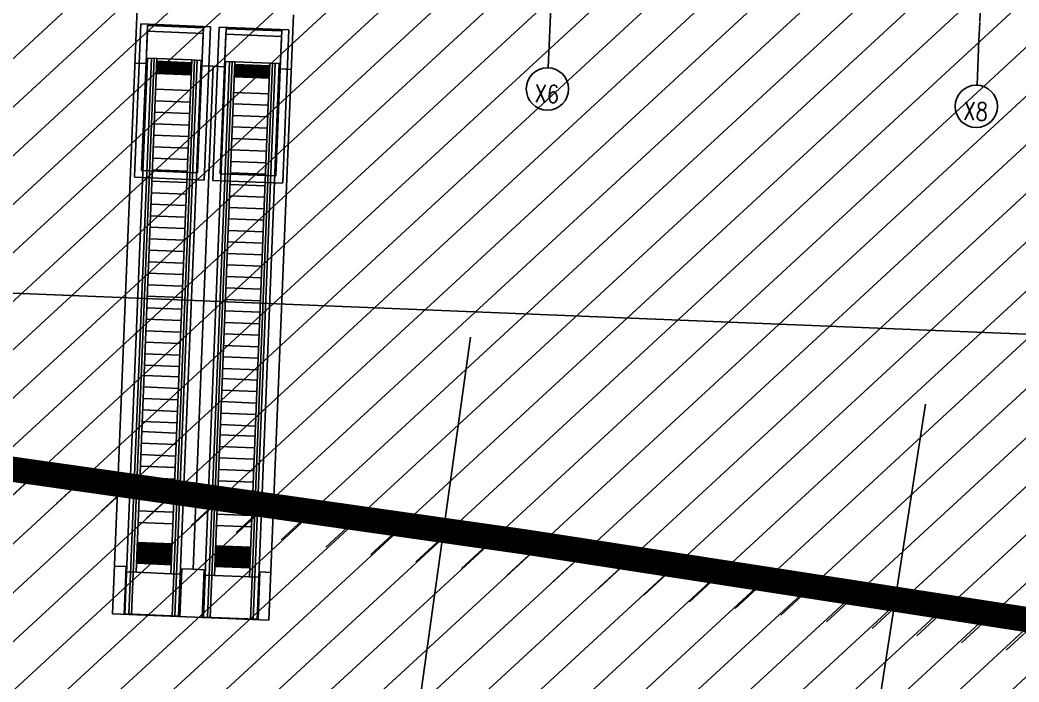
# Model space of a CAD drawing. Extents: x -678889171 to 586587, y -792238163 to 335485.
# Drawn here: x -678804152 to -678784365, y -792137811 to -792124699 of the extents above; entities that cross this region are included whole.
import ezdxf
from ezdxf.enums import TextEntityAlignment as Align

# ---------------------------------------------------------------- set-up
doc = ezdxf.new("R2010")
doc.units = 0
doc.header["$MEASUREMENT"] = 0
doc.layers.get('0').update_dxf_attribs({"color": 8})
for name, color, linetype in [('A-FLOR-PATT', 252, 'Continuous'), ('A-SITE-PATT', 252, 'Continuous'), ('A-WALL', 252, 'Continuous'), ('XR-Axis$0$A-GRID-LINE-OUT', 252, 'Continuous')]:
    doc.layers.add(name, color=color, linetype=linetype)
for name, color, linetype, lineweight in [('BASEMENT3 LAYOUT$0$A-TABL-TEXT', 252, 'Continuous', 30), ('BASEMENT3 LAYOUT$0$HATCH6', 252, 'Continuous', 15), ('BASEMENT3 LAYOUT$0$TEXT6', 252, 'Continuous', 0)]:
    doc.layers.add(name, color=color, linetype=linetype, lineweight=lineweight)
doc.styles.add('Ground floor Towers$0$$Bas01-Rname$0$EN-SC', font='swissc.ttf')
doc.styles.add('Ground floor Towers$0$$Bas01-Rname$0$EN-SCL', font='swisscl.ttf')
doc.styles.add('Ground floor Towers$0$04-Ground Floor$0$V2-lower ground$0$LEVEL  FOR LICENSE LOWER GR$0$$LG- LEVEL$0$AR-SR', font='sarb.shx')
doc.styles.add('XR-Axis$0$MEDAD-E-TEXT', font='romans.shx', dxfattribs={"width": 0.8, "height": 1.8})

# ---------------------------------------------------------------- blocks, each defined once
blk = doc.blocks.new('A$C61C61320')
at = {"layer": 'BASEMENT3 LAYOUT$0$HATCH6'}
h = blk.add_hatch(dxfattribs=at)
h.set_pattern_fill('JIS_WOOD', color=256, scale=1000, style=0)
h.set_pattern_definition([(45, (-845711.5632553247, -470537.5133829243), (-499.9999991609842, 499.9999991609843), [])])
h.paths.add_polyline_path([(-57054.4839232408, -202715.6827627594), (-61988.72938809986, -237934.2497828866), (-80426.45722685638, -233625.2072105513), (-117920.8563015934, -232159.4412755717), (-127624.8318891085, -221284.5855308848), (-127624.8318891085, -154987.425217584), (-104462.5924733605, -154589.848100547), (-93882.62928564264, -154028.8445178776), (-93529.7361727003, -176713.0896850609), (-93352.28011348587, -178273.3977080029), (-93352.28011348587, -194674.8746110406), (-91405.28890382661, -196764.3988851835), (-82930.71560722869, -197602.72102616), (-65142.08317814791, -199622.3395659931), (-55832.26724016038, -200866.3395951205)])
at = {"layer": 'BASEMENT3 LAYOUT$0$TEXT6'}
h = blk.add_hatch(dxfattribs=at)
h.set_pattern_fill('JIS_WOOD', color=256, scale=1000, style=0)
h.set_pattern_definition([(45, (-843775.3736575155, -469599.9160835323), (-499.9999991609842, 499.9999991609843), [])])
h.paths.add_polyline_path([(-48073.17453308101, -174366.9252005816), (-52827.70401773683, -137283.3745918828), (-21470.42890679266, -134427.2130430685), (-18376.25980977295, -161775.8762387046), (-18368.17453308101, -175467.8413407506), (-18518.17453308101, -176466.9552695606), (-18518.17453308101, -178386.9252005816), (-18368.17453308101, -183011.1167942794), (-18362.29752682254, -198446.5368052525), (-18168.17453308101, -202281.2411916029), (-18360.0892563893, -208926.9252005816), (-21225.79736915685, -208049.6763489796), (-45692.61271465314, -203035.1575495943), (-55544.17996463575, -201566.2036034855), (-64372.75623362488, -200382.3687026045), (-73244.07786642597, -199325.5838570178), (-82129.48166527948, -198394.9150768394), (-90383.39706973708, -197394.4851778569), (-93352.28011348587, -194591.9241360954), (-93352.28011348587, -177285.8004086108), (-93172.93907456682, -174906.1366184817), (-50378.17453308101, -174866.9252005816)])
at = {"layer": 'BASEMENT3 LAYOUT$0$A-TABL-TEXT', "const_width": 500}
blk.add_lwpolyline([(-57033.52080658916, -200660.2740008931, 0.009460145421703483), (-91405.28890382661, -196764.3988851835), (-93352.28011348587, -194674.8746110406), (-93352.28011348587, -172023.5690570949), (-93352.28011348587, -172023.5690570949), (-93787.99629907659, -151856.5045970205)], format="xyb", dxfattribs=at)
at = {"layer": 'BASEMENT3 LAYOUT$0$HATCH6'}
for points in [[(-56182.62965816143, -202983.40351943), (-61193.42310835095, -237994.1969192784), (-80426.45722685638, -233662.5050700729), (-117920.8563015934, -232196.7391350933), (-127624.8318891085, -221321.8833904064), (-127624.8318891085, -155024.7230771056), (-104462.5924733605, -154627.1459600686), (-93882.62928564264, -154066.1423773992), (-93361.99845258333, -178187.9478082885), (-93352.28011348587, -179178.229467513), (-93494.76352696051, -194320.7128558172), (-91405.28890382661, -196764.3988851835), (-82961.84863941744, -197787.7979447818), (-65211.28236189531, -199613.7986915881), (-55832.26724016038, -200866.3395951205)], [(-56182.62965816143, -202984.025088968), (-61193.42310835095, -237994.8184888165), (-80426.45722685638, -233663.1266396109), (-117920.8563015934, -232197.3607046313), (-127624.8318891085, -221322.5049599444), (-127624.8318891085, -155025.3446466436), (-104462.5924733605, -154627.7675296066), (-93882.62928564264, -154066.7639469372), (-93361.99845258333, -178188.5693778265), (-93352.28011348587, -179178.851037051), (-93494.76352696051, -194321.3344253552), (-91405.28890382661, -196765.0204547216), (-82961.84863941744, -197788.4195143199), (-65211.28236189531, -199614.4202611261), (-55832.26724016038, -200866.9611646585)]]:
    blk.add_lwpolyline(points, close=True, dxfattribs=at)
blk = doc.blocks.new('2')
at = {"layer": 'BASEMENT3 LAYOUT$0$A-TABL-TEXT', "const_width": 500}
blk.add_lwpolyline([(60887.3354950042, 31537.0867037382, 0.009460145421703483), (26515.56739776675, 35432.96181944781), (24568.57618810749, 37522.48609359076), (24568.57618810749, 60173.79164753645), (24568.57618810749, 60173.79164753645), (24132.86000251677, 80340.85610761086)], format="xyb", dxfattribs=at)
blk = doc.blocks.new('*U183')
blk.add_circle((0, 0), 4.2)
at = {"layer": 'XR-Axis$0$A-GRID-LINE-OUT'}
blk.add_line((-8.450062914116737e-16, 13.2), (2.571758278209441e-16, 4.2), dxfattribs=at)
at = {"style": 'XR-Axis$0$MEDAD-E-TEXT', "width": 0.8, "flags": 4}
for height, p in [(1.799999999999999, (-0.0692522248746208, 2.544295698152595)), (3.5, (-0.0692522248746208, -0.97607523254144))]:
    blk.add_attdef('00', text='', height=height, dxfattribs=at).set_placement(p, align=Align.MIDDLE_CENTER)
blk = doc.blocks.new('GR')
at = {"layer": 'A-FLOR-PATT'}
for p, q in [((16455, 89935), (16455, 60105)), ((7954.999999999825, 60090.00000000077), (7954.999999999825, 59730.00000000082)), ((16454.99999999983, 60090.00000000077), (16454.99999999983, 59730.00000000082)), ((-230.6112723281403, 47689.02495848761), (-230.6112723281403, 59689.02495848761)), ((2869.388727671861, 59689.02495848761), (2869.388727671861, 47689.02495848761)), ((-147.8893422138874, 59386.73867172818), (-149.8630090858883, 56360.75707226353)), ((1233.837415532671, 59385.83745397833), (-147.8893422138874, 59386.73867172818)), ((-9.73018470515035, 59365.92264858737), (-10.22585446712878, 58605.97293182714)), ((1095.651221492095, 59365.2016743875), (-9.73018470515035, 59365.92264858737)), ((1095.155551730116, 58605.25195762728), (1095.651221492095, 59365.2016743875)), ((1231.854736483805, 56346.03858693635), (1233.837415532671, 59385.83745397833)), ((1406.730825642499, 59385.83278098973), (2788.457630086788, 59386.65930770917)), ((1408.549184424401, 56346.03381121279), (1406.730825642499, 59385.83278098973)), ((1544.915903987391, 59365.18953159538), (2650.297347542823, 59365.85075297092)), ((1545.370493682628, 58605.23978915145), (1544.915903987391, 59365.18953159538)), ((2650.297347542823, 59365.85075297092), (2650.75193723806, 58605.90101052693)), ((2788.457630086788, 59386.65930770917), (2790.267723602131, 56360.67760597647)), ((-9.806788213659956, 59248.47587417936), (-11.60922371334436, 56485.0223586863)), ((1095.574617983586, 59247.7548999795), (-9.806788213659956, 59248.47587417936)), ((1074.920814036975, 59358.3065588653), (10.99121057248271, 59359.00049653239)), ((1093.772182483903, 56484.30138448643), (1095.574617983586, 59247.7548999795)), ((1544.986158758313, 59247.7427532181), (2650.367602313745, 59248.40397459363)), ((1546.639212197121, 56484.28914432952), (1544.986158758313, 59247.7427532181)), ((1565.645938687824, 59358.29329547425), (2629.575578109571, 59358.9297210479)), ((2650.367602313745, 59248.40397459363), (2652.020655752554, 56484.95036570504)), ((-10.22585446712878, 58605.97293182714), (-230.6112723281403, 58606.11667605843)), ((10.5694406650457, 58712.35237390675), (197.1025529613471, 58712.23070951017)), ((15.29148997775042, 58712.3492939963), (16.53667031708778, 47689.41687553167)), ((91.97732503229918, 58712.29927641107), (93.22250537164109, 47689.36685794655)), ((148.4915756815644, 47689.33080923656), (147.2463953422223, 58712.26322770098)), ((887.8834704100805, 58585.3521023021), (197.0200915369496, 58585.80271117634)), ((887.899241721238, 58609.53232056298), (197.0358628474858, 58609.98292943743)), ((887.9150130314487, 58633.71253882279), (197.0516341586435, 58634.16314769829)), ((887.9307843419839, 58657.89275708387), (197.0674054688541, 58658.34336595811)), ((887.9659318344775, 58711.78010063595), (197.1025529613471, 58712.23070951017)), ((201.8246022735536, 58712.22762959974), (203.6177230048972, 48529.38507984578)), ((1074.49904413016, 58711.65843623949), (887.9659318344775, 58711.78010063595)), ((892.687981146629, 58711.77702072551), (894.4811018777558, 48528.93447097029)), ((947.2661880777605, 58711.74142262434), (948.5113684168952, 47688.8090041594)), ((1003.78043872678, 47688.77295544939), (1002.53525838744, 58711.70537391426)), ((1080.466273781049, 47688.72293786431), (1079.221093439363, 58711.65535632909)), ((1315.540969590501, 58605.10821339612), (1095.155551730116, 58605.25195762728)), ((1326.988545904497, 48635.04537783259), (1320.263018902434, 58605.10513348572)), ((1326.988545904497, 48635.04537783259), (1320.263018902435, 58605.10513348572)), ((1324.985068373956, 58605.10795813962), (1545.370493682628, 58605.23978915145)), ((1573.459662982858, 47688.70961316625), (1561.310703723603, 58711.64232633999)), ((1566.032753192395, 58711.64515099394), (1752.565871792271, 58711.75673210126)), ((1650.14550062885, 47688.7554853992), (1637.996541367249, 58711.68819857305)), ((1693.265613544839, 58711.72125964188), (1705.414572806645, 47688.78854646799)), ((1747.843822320531, 58711.75390744731), (1759.490253336851, 48528.91109137536)), ((1752.565871792271, 58711.75673210126), (2443.429274014267, 58712.16999546024)), ((1752.598106334578, 58657.86938672798), (2443.461508556574, 58658.28265008696)), ((1752.612570552079, 58633.68916764967), (2443.475972773751, 58634.10243100997)), ((1752.62703476926, 58609.50894857267), (2443.490436991878, 58609.92221193184)), ((1752.641498987383, 58585.32872949455), (2443.504901209379, 58585.74199285355)), ((2438.707224542472, 58712.16717080631), (2450.353655558577, 48529.32435473565)), ((2629.962392614764, 58712.28157656774), (2443.429274014267, 58712.16999546024)), ((2505.434392579962, 47689.26710543847), (2493.285433318364, 58712.19981861184)), ((2548.554505496194, 58712.23287968073), (2560.703464757796, 47689.30016650726)), ((2625.24034314247, 58712.27875191381), (2637.389302404073, 47689.34603874019)), ((2650.75193723806, 58605.90101052693), (2871.137362547359, 58606.03284153885)), ((887.773071236061, 58416.09057447874), (196.9096923629299, 58416.54118335299)), ((887.7888425468939, 58440.27079273838), (196.9254636734654, 58440.72140161401)), ((887.8046138574293, 58464.45101099943), (196.9412349836759, 58464.9016198738)), ((887.8203851676394, 58488.63122925924), (196.9570062948339, 58489.08183813473)), ((887.8361564781745, 58512.81144752033), (196.9727776053705, 58513.2620563958)), ((887.8519277893346, 58536.9916657812), (196.9885489155813, 58537.44227465562)), ((887.8676990995442, 58561.17188404102), (197.0043202267393, 58561.6224929165)), ((1752.655963204887, 58561.14851041629), (2443.519365426558, 58561.56177377654)), ((1752.670427422062, 58536.96829133928), (2443.533829644683, 58537.38155469844)), ((1752.68489164019, 58512.78807226114), (2443.548293861862, 58513.20133562139)), ((1752.699355857694, 58488.6078531829), (2443.562758079364, 58489.02111654311)), ((1752.713820074871, 58464.42763410587), (2443.577222297491, 58464.84089746503)), ((1752.728284292373, 58440.24741502757), (2443.591686514668, 58440.66067838798)), ((1752.742748510175, 58416.06719595073), (2443.606150732171, 58416.48045930975)), ((887.5698466334685, 58104.51119060624), (196.7064677597168, 58104.96179948065)), ((1752.929130285402, 58104.48780154789), (2443.79253250802, 58104.90106490707)), ((887.4211457050322, 57876.52627557826), (196.557766831279, 57876.97688445265)), ((1753.065507193817, 57876.5028788148), (2443.928909416435, 57876.91614217396)), ((887.2724447759726, 57648.54136055044), (196.4090659028423, 57648.99196942466)), ((1753.201884102854, 57648.51795608185), (2444.06528632485, 57648.93121944086)), ((887.123743847211, 57420.55644552125), (196.2603649737823, 57421.00705439686)), ((1753.338261011594, 57420.53303334754), (2444.201663233889, 57420.9462967079)), ((886.9750429182561, 57192.57153049271), (196.1116640448276, 57193.02213936834)), ((1753.474637920525, 57192.54811061389), (2444.338040142821, 57192.96137397429)), ((886.826341989302, 56964.58661546419), (195.9629631158725, 56965.03722433982)), ((1753.611014829458, 56964.56318788024), (2444.474417051753, 56964.97645124064)), ((886.6776410603468, 56736.60170043568), (195.8142621869192, 56737.05230931133)), ((1753.74739173839, 56736.57826514663), (2444.610793960685, 56736.991528507)), ((-11.60922371334436, 56485.0223586863), (1093.772182483903, 56484.30138448643)), ((886.5289401313925, 56508.61678540718), (195.6655612579641, 56509.06739428285)), ((2652.020655752554, 56484.95036570504), (1546.639212197121, 56484.28914432952)), ((1753.883768647322, 56508.59334241295), (2444.747170869616, 56509.00660577338)), ((-136.0547536855875, 56346.9307925087), (1231.854736483805, 56346.03858693635)), ((886.3802392024384, 56280.63187037867), (195.5168603290106, 56281.08247925428)), ((2776.458720824548, 56346.85207266497), (1408.549184424401, 56346.03381121279)), ((1754.020145556253, 56280.60841967932), (2444.88354777855, 56281.02168303976)), ((886.2315382734846, 56052.64695535017), (195.3681594000554, 56053.0975642258)), ((1754.156522465186, 56052.62349694571), (2445.01992468748, 56053.03676030608)), ((886.0828373445299, 55824.66204032164), (195.2194584711012, 55825.11264919728)), ((1754.292899374118, 55824.63857421204), (2445.156301596412, 55825.05183757247)), ((885.9341364155747, 55596.67712529314), (195.0707575421461, 55597.12773416875)), ((1754.429276283052, 55596.65365147842), (2445.292678505345, 55597.0669148388)), ((885.7854354866204, 55368.69221026461), (194.9220566131928, 55369.14281914027)), ((1754.565653191981, 55368.6687287448), (2445.429055414278, 55369.08199210517)), ((885.6367345576664, 55140.70729523609), (194.7733556842388, 55141.15790411174)), ((1754.702030100915, 55140.68380601113), (2445.565432323208, 55141.09706937156)), ((885.4880336287121, 54912.72238020759), (194.6246547552837, 54913.17298908322)), ((1754.838407009846, 54912.6988832775), (2445.701809232142, 54913.11214663788)), ((885.3393326997573, 54684.73746517909), (194.475953826329, 54685.18807405473)), ((1754.974783918778, 54684.71396054386), (2445.838186141073, 54685.12722390425)), ((885.1906317708033, 54456.75255015057), (194.3272528973746, 54457.20315902618)), ((1755.111160827711, 54456.72903781024), (2445.974563050006, 54457.14230117061)), ((885.0419308418493, 54228.76763512206), (194.1785519684202, 54229.21824399769)), ((1755.247537736643, 54228.7441150766), (2446.110939958938, 54229.157378437)), ((-13480, 53955), (113465, 53955)), ((884.8932299128938, 54000.78272009355), (194.0298510394653, 54001.23332896917)), ((1755.383914645575, 54000.75919234294), (2446.247316867869, 54001.17245570334)), ((884.74452898394, 53772.79780506503), (193.8811501105115, 53773.24841394064)), ((1755.520291554506, 53772.77426960929), (2446.383693776801, 53773.18753296969)), ((884.5958280549859, 53544.81289003651), (193.7324491815564, 53545.26349891213)), ((1755.656668463438, 53544.78934687567), (2446.520070685733, 53545.20261023608)), ((6630, 53450), (2175.768247822157, 8187.24686045097)), ((884.4471271260308, 53316.82797500801), (193.5837482526028, 53317.27858388364)), ((1755.793045372371, 53316.80442414204), (2446.656447594665, 53317.21768750246)), ((884.2984261970765, 53088.84305997949), (193.4350473236489, 53089.29366885511)), ((1755.929422281301, 53088.81950140838), (2446.792824503598, 53089.23276476879)), ((884.1497252681222, 52860.85814495098), (193.2863463946928, 52861.30875382663)), ((1756.065799190235, 52860.83457867474), (2446.92920141253, 52861.24784203517)), ((884.0010243391679, 52632.87322992247), (193.13764546574, 52633.32383879806)), ((1756.202176099168, 52632.84965594112), (2447.065578321461, 52633.26291930149)), ((15690, 52490), (10579.79769232979, 7298.403218707645)), ((893.3846725597799, 52430.45718704462), (202.5212936866494, 52430.90779591882)), ((1746.807586030955, 52430.43412060424), (2437.67098825295, 52430.84738396326)), ((893.2359716310158, 52202.47227201542), (202.3725927582127, 52202.92288089087)), ((1746.943962939696, 52202.44919786988), (2437.807365161364, 52202.86246123015)), ((893.0872707025826, 51974.48735698745), (202.223891829153, 51974.93796586305)), ((1747.080339848108, 51974.46427513679), (2437.943742070401, 51974.87753849723)), ((892.9385697735215, 51746.50244195962), (202.0751909007154, 51746.95305083505)), ((203.0511339936575, 51746.95241428573), (893.914536215953, 51747.36567764618)), ((1747.216716757146, 51746.47935240385), (2438.080118978818, 51746.89261576411)), ((1756.732385133982, 51746.48504452343), (2447.595787356278, 51746.89830788383)), ((203.1875109025891, 51518.96749155208), (894.0509131248838, 51519.38075491248)), ((1756.868762042915, 51518.50012178982), (2447.73216426521, 51518.91338515018)), ((193.7929208343755, 51316.55195621523), (884.6563230563723, 51316.96521957425)), ((1747.474171974703, 51316.08458645291), (2438.337574196698, 51316.49784981192)), ((193.9292977431187, 51088.56703348088), (884.7926999647865, 51088.98029684112)), ((1747.610548883444, 51088.09966371858), (2438.473951105113, 51088.51292707881)), ((194.0656746515294, 50860.58211074777), (884.9290768738242, 50860.99537410822)), ((1747.746925791855, 50860.11474098546), (2438.610328014151, 50860.5280043459)), ((194.2020515605684, 50632.59718801484), (885.0654537822396, 50633.01045137508)), ((203.2473624776387, 50632.60259877415), (894.1107646999343, 50633.01586213455)), ((1747.883302700894, 50632.12981825254), (2438.746704922566, 50632.54308161276)), ((1747.883302700894, 50632.12981825254), (2438.746704923188, 50632.54308161292)), ((203.3837393865717, 50404.61767604051), (894.247141608865, 50405.03093940092)), ((1748.019679609826, 50404.14489551892), (2438.88308183212, 50404.5581588793)), ((193.9891493183575, 50202.20214070363), (884.852551540354, 50202.61540406265)), ((1738.625089541612, 50201.72936018201), (2429.488491763609, 50202.14262354101)), ((194.1255262270995, 49974.21721796934), (884.9889284487683, 49974.63048132953)), ((1738.761466450355, 49973.7444374477), (2429.624868672024, 49974.15770080793)), ((194.2619031355105, 49746.23229523619), (885.1253053578051, 49746.64555859662)), ((1738.897843358765, 49745.75951471461), (2429.76124558106, 49746.17277807496)), ((194.3982800445494, 49518.24737250326), (885.2616822662212, 49518.6606358635)), ((1739.034220267805, 49517.77459198167), (2429.897622489476, 49518.18785534189)), ((899.6433186752722, 49094.05758829858), (208.7799398021423, 49094.50819717281)), ((899.6590899854842, 49118.23780655841), (208.7957111126796, 49118.68841543385)), ((1754.344120791597, 49118.21470600533), (2445.207523013269, 49118.6279693656)), ((1754.358585008777, 49094.03448692829), (2445.221987230771, 49094.44775028728)), ((899.5013768795574, 48876.43562395323), (208.6379980064273, 48876.88623282746)), ((899.5171481897672, 48900.61584221308), (208.6537693169621, 48901.06645108854)), ((899.5329195009265, 48924.79606047396), (208.6695406275007, 48925.24666934962)), ((899.5486908114625, 48948.976278735), (208.6853119383306, 48949.42688760923)), ((899.5644621216732, 48973.15649699483), (208.7010832488695, 48973.60710587031)), ((899.5802334328297, 48997.33671525576), (208.7168545594031, 48997.78732413136)), ((899.596004743367, 49021.51693351681), (208.7326258702362, 49021.96754239104)), ((899.6117760535767, 49045.69715177663), (208.7483971807706, 49046.14776065209)), ((899.6275473647358, 49069.87737003752), (208.7641684909838, 49070.3279789119)), ((1754.37304922628, 49069.85426785005), (2445.236451448896, 49070.2675312092)), ((1754.387513444406, 49045.67404877192), (2445.250915666079, 49046.08731213215)), ((1754.401977661583, 49021.49382969492), (2445.265379883581, 49021.90709305389)), ((1754.416441879087, 48997.31361061666), (2445.279844101379, 48997.72687397702)), ((1754.430906097213, 48973.13339153857), (2445.294308318881, 48973.54665489875)), ((1754.445370314391, 48948.95317246152), (2445.308772536388, 48949.36643582049)), ((1754.459834531892, 48924.77295338322), (2445.323236754184, 48925.18621674363)), ((1754.474298750019, 48900.59273430512), (2445.337700971691, 48901.00599766536)), ((1754.488762967197, 48876.41251522808), (2445.352165189193, 48876.82577858712)), ((899.3909777052121, 48707.17409612864), (208.5275988317846, 48707.62470500427)), ((899.4067490157482, 48731.35431438967), (208.5433701426177, 48731.80492326391)), ((899.4225203269058, 48755.53453265061), (208.5591414531532, 48755.98514152495)), ((899.4382916371172, 48779.71475091041), (208.5749127636907, 48780.16535978607)), ((899.4540629476519, 48803.89496917147), (208.590684074522, 48804.34557804572)), ((899.4698342581892, 48828.07518743254), (208.6064553850606, 48828.52579630677)), ((899.4856055690204, 48852.25540569218), (208.6222266955954, 48852.70601456781)), ((1754.503227184699, 48852.23229614981), (2445.366629406993, 48852.64555951022)), ((1754.5176914025, 48828.05207707298), (2445.381093624495, 48828.46534043196)), ((1754.532155620004, 48803.87185799468), (2445.395557842, 48804.28512135369)), ((1754.546619837507, 48779.69163891642), (2445.410022059799, 48780.10490227683)), ((1754.561084054684, 48755.5114198394), (2445.424486277303, 48755.92468319853)), ((1754.57554827281, 48731.33120076126), (2445.438950494806, 48731.74446412029)), ((1754.590012490313, 48707.15098168301), (2445.453414712606, 48707.56424504342)), ((1.221721846860419, 48635.91009626358), (-219.1636960135249, 48636.05384049468)), ((0.604387688285442, 47689.42726720701), (1.221721846860419, 48635.91009626358)), ((21.87822944681625, 48529.50361765129), (208.411341742499, 48529.38195325487)), ((899.2747206153016, 48528.93134437939), (208.411341742499, 48529.38195325487)), ((1085.807832911312, 48528.8096799842), (899.2747206153016, 48528.93134437939)), ((1106.603128044109, 48635.18912206369), (1105.98579388553, 47688.70629300714)), ((1326.988545904497, 48635.04537783259), (1106.603128044109, 48635.18912206369)), ((1326.988545904497, 48635.04537783259), (1547.373971213172, 48635.17720884431)), ((1547.373971213172, 48635.17720884431), (1547.940142015902, 47688.69434779983)), ((1568.163515837094, 48528.79664280366), (1754.696634437297, 48528.90822390976)), ((1754.696634437297, 48528.90822390976), (2445.560036658966, 48529.32148727)), ((2632.093155258843, 48529.43306837732), (2445.560036658966, 48529.32148727)), ((2652.755414768608, 48635.83843021984), (2873.140840077283, 48635.97026123162)), ((2653.321585571332, 47689.35556917536), (2652.755414768608, 48635.83843021984)), ((2869.388727671861, 47689.02495848761), (-230.6112723281403, 47689.02495848761)), ((1105.98579388553, 47688.70629300714), (0.604387688285442, 47689.42726720701)), ((1085.264398607899, 47695.62844506211), (21.33479514340434, 47696.3223827292)), ((203.0742887017816, 47696.20384492395), (203.0697826130315, 47689.29521113543)), ((893.9376675746169, 47695.75323604918), (893.9331614858688, 47688.8446022605)), ((1547.940142015902, 47688.69434779983), (2653.321585571332, 47689.35556917536)), ((1568.661911449152, 47695.61537972285), (2632.5915508709, 47696.25180529651)), ((1759.988648948634, 47695.72982829552), (1759.992781582232, 47688.82119427335)), ((2450.852051170337, 47696.14309165505), (2450.856183803934, 47689.23445763308))]:
    blk.add_line(p, q, dxfattribs=at)
for centre, radius, start, end in [((-136.0457415083226, 56360.74806008626), 13.81727051661745, 179.9626293950329, 269.9626293950395), ((2776.450455557592, 56360.66934070952), 13.81727051661314, 270.0342734073824, 0.03427340736729704)]:
    blk.add_arc(centre, radius, start, end, dxfattribs=at)
ref = blk.add_blockref('*U183', (7955, 58425), dxfattribs=dict(at, xscale=100, yscale=100, zscale=100))
ref.add_attrib('00', 'X6', dxfattribs={"layer": '0', "height": 353, "style": 'XR-Axis$0$MEDAD-E-TEXT', "width": 0.7999999999999999}).set_placement((7948.074777512549, 58327.39247674588), align=Align.MIDDLE_CENTER)
ref = blk.add_blockref('*U183', (16455, 58425), dxfattribs=dict(at, xscale=100, yscale=100, zscale=100))
ref.add_attrib('00', 'X8', dxfattribs={"layer": '0', "height": 353, "style": 'XR-Axis$0$MEDAD-E-TEXT', "width": 0.7999999999999999}).set_placement((16448.07477751255, 58327.39247674588), align=Align.MIDDLE_CENTER)
at = {"layer": 'A-FLOR-PATT', "style": 'Ground floor Towers$0$04-Ground Floor$0$V2-lower ground$0$LEVEL  FOR LICENSE LOWER GR$0$$LG- LEVEL$0$AR-SR', "flags": 12}
for tag, p in [('L', (30296.07288644527, 72859.53473235783)), ('P', (30237.50458115668, 72203.99769414036))]:
    blk.add_attdef(tag, text='', height=500, dxfattribs=at).set_placement(p, align=Align.RIGHT)
at = {"layer": 'A-FLOR-PATT'}
for tag, p, height, style in [('N', (85492.25876324323, 56633.4995742733), 250, 'Ground floor Towers$0$$Bas01-Rname$0$EN-SC'), ('N', (89389.48149106537, 56633.4995742733), 250, 'Ground floor Towers$0$$Bas01-Rname$0$EN-SC'), ('N', (94597.61363499537, 56633.4995742733), 250, 'Ground floor Towers$0$$Bas01-Rname$0$EN-SC'), ('AN', (85922.66280553787, 56313.08159666645), 200, 'Ground floor Towers$0$$Bas01-Rname$0$EN-SCL'), ('AN', (89819.88553336001, 56313.08159666645), 200, 'Ground floor Towers$0$$Bas01-Rname$0$EN-SCL'), ('AN', (95028.01767729002, 56313.08159666645), 200, 'Ground floor Towers$0$$Bas01-Rname$0$EN-SCL'), ('SN', (85299.47460008037, 56025.08594095582), 200, 'Ground floor Towers$0$$Bas01-Rname$0$EN-SCL'), ('F', (85927.04975899268, 56008.67972904726), 200, 'Ground floor Towers$0$$Bas01-Rname$0$EN-SCL'), ('SN', (89196.69732790251, 56025.08594095582), 200, 'Ground floor Towers$0$$Bas01-Rname$0$EN-SCL'), ('F', (89824.27248681482, 56008.67972904726), 200, 'Ground floor Towers$0$$Bas01-Rname$0$EN-SCL'), ('SN', (94404.82947183252, 56025.08594095582), 200, 'Ground floor Towers$0$$Bas01-Rname$0$EN-SCL'), ('F', (95032.40463074483, 56008.67972904726), 200, 'Ground floor Towers$0$$Bas01-Rname$0$EN-SCL')]:
    blk.add_attdef(tag, p, '', height=height, dxfattribs=dict(at, style=style))
at = {"layer": 'A-FLOR-PATT', "style": 'Ground floor Towers$0$$Bas01-Rname$0$EN-SCL', "width": 0.8}
for p in [(85305.16036184286, 56295.1433535593), (89202.383089665, 56295.1433535593), (94410.51523359501, 56295.1433535593)]:
    blk.add_attdef('FN', p, '', height=250, dxfattribs=at)

msp = doc.modelspace()

# ---------------------------------------------------------------- block references
at = {"layer": 'A-SITE-PATT', "rotation": 357.6731745000001}
for name, p in [('2', (-678833487.1858103, -792167746.3685482, -212772)), ('A$C61C61320', (-678706236.4347705, -791940527.995869, -212772))]:
    msp.add_blockref(name, p, dxfattribs=at)

# ---------------------------------------------------------------- next in the draw order: block references
at = {"layer": 'A-WALL', "rotation": 357.6731745000001}
msp.add_blockref('GR', (-678804025.0995113, -792184118.4910543, -212772), dxfattribs=at)

doc.saveas('drawing.dxf')
